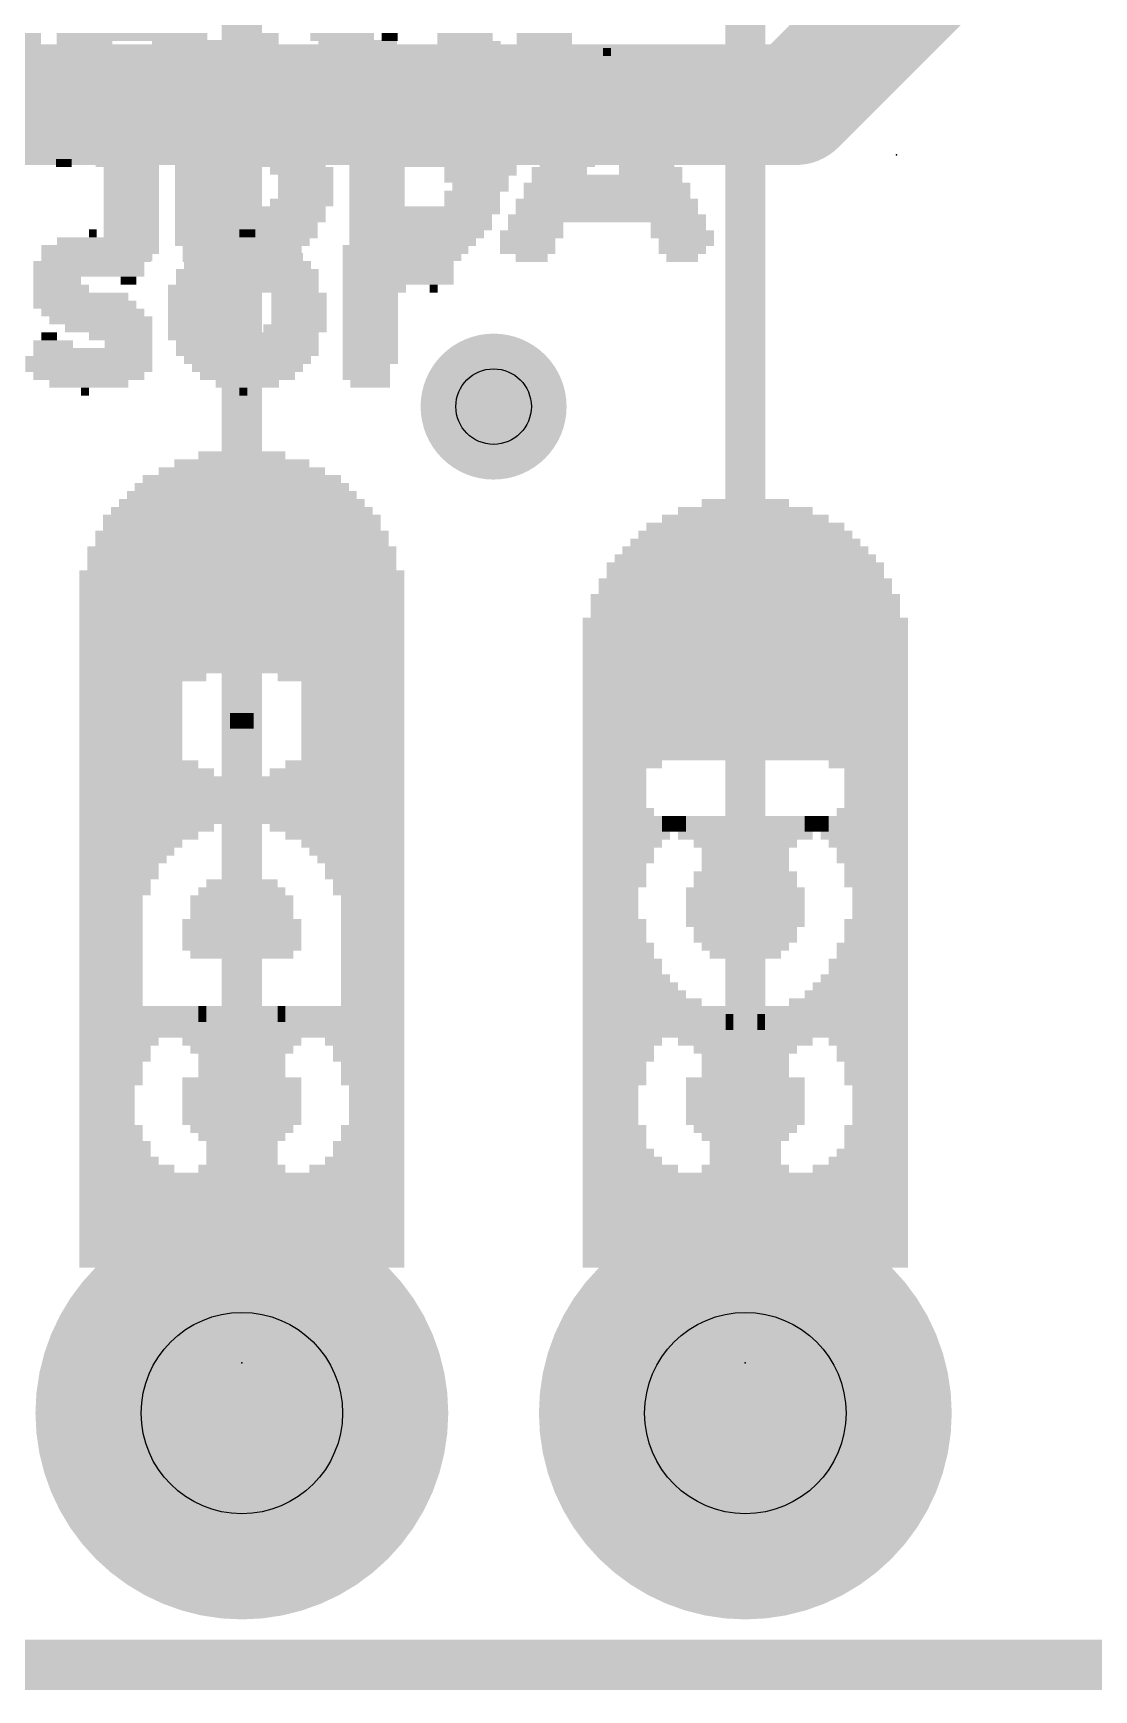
# Model space of a CAD drawing. Extents: x -33 to 74, y -22 to 37.
# Drawn here: x 12.92 to 18.27, y -0.13 to 8.23 of the extents above; entities that cross this region are included whole.
import ezdxf

# ---------------------------------------------------------------- set-up
doc = ezdxf.new("R2010")
doc.units = 0
for name, color, linetype in [('1', 12, 'CONTINUOUS'), ('16', 132, 'CONTINUOUS'), ('17', 110, 'CONTINUOUS'), ('18', 110, 'CONTINUOUS'), ('20', 31, 'CONTINUOUS'), ('21', 41, 'CONTINUOUS'), ('22', 40, 'CONTINUOUS'), ('23', 53, 'CONTINUOUS'), ('24', 53, 'CONTINUOUS'), ('29', 253, 'CONTINUOUS'), ('30', 253, 'CONTINUOUS'), ('44', 253, 'CONTINUOUS'), ('51', 53, 'CONTINUOUS')]:
    doc.layers.add(name, color=color, linetype=linetype)

# ---------------------------------------------------------------- blocks, each defined once
blk = doc.blocks.new('RECT')
blk.add_solid([(-0.5, -0.5), (0.5, -0.5), (-0.5, 0.5), (0.5, 0.5)])
blk = doc.blocks.new('ROUNDP')
at = {"const_width": 0.5}
blk.add_lwpolyline([(0, -0.25, 1), (0, 0.25, 1), (0, -0.25)], format="xyb", dxfattribs=at)
blk = doc.blocks.new('ROUNDV')
at = {"const_width": 0.5}
blk.add_lwpolyline([(0, -0.25, 1), (0, 0.25, 1), (0, -0.25)], format="xyb", dxfattribs=at)

msp = doc.modelspace()

# ---------------------------------------------------------------- linework, layer by layer
at = {"layer": '1'}
for points, const_width in [([(13.97, 1.27), (13.97, 9.398)], 0.2032), ([(16.51, 8.89), (16.51, 1.27)], 0.2032), ([(25.4, 0), (0, 0)], 0.254)]:
    msp.add_lwpolyline(points, dxfattribs=dict(at, const_width=const_width))
at = {"layer": '1', "const_width": 0.1016}
for points in [[(13.9192, 1.27, 1), (14.0208, 1.27)], [(16.4592, 1.27, 1), (16.5608, 1.27)]]:
    msp.add_lwpolyline(points, format="xyb", dxfattribs=at)
at = {"layer": '16'}
for points, const_width in [([(16.764, 7.874), (18.796, 9.906)], 0.6096), ([(11.43, 7.874), (16.764, 7.874)], 0.6096), ([(25.4, 0), (0, 0)], 0.254)]:
    msp.add_lwpolyline(points, dxfattribs=dict(at, const_width=const_width))
at = {"layer": '16', "const_width": 0.3048}
for points in [[(16.6562, 7.9818, 1), (16.8718, 7.7662)], [(16.764, 7.7216, 1), (16.764, 8.0264)]]:
    msp.add_lwpolyline(points, format="xyb", dxfattribs=at)
at = {"layer": '20', "const_width": 0.2032}
msp.add_lwpolyline([(25.4, 0), (0, 0)], dxfattribs=at)
at = {"layer": '23'}
for p in [(13.97, 1.524), (16.51, 1.524)]:
    msp.add_point(p, dxfattribs=at)
at = {"layer": '24'}
for p in [(17.272, 7.62), (13.97, 1.524), (16.51, 1.524)]:
    msp.add_point(p, dxfattribs=at)
at = {"layer": '44'}
for centre, radius in [((15.24, 6.35), 0.1905), ((13.97, 1.27), 0.508), ((16.51, 1.27), 0.508)]:
    msp.add_circle(centre, radius, dxfattribs=at)

# ---------------------------------------------------------------- block references
at = {"layer": '17', "xscale": 1.8796, "yscale": 1.8796, "rotation": 90}
for p in [(13.97, 1.27), (13.97, 1.27), (16.51, 1.27), (16.51, 1.27)]:
    msp.add_blockref('ROUNDP', p, dxfattribs=at)
at = {"layer": '18', "xscale": 0.7366, "yscale": 0.7366}
msp.add_blockref('ROUNDV', (15.24, 6.35), dxfattribs=at)
msp.add_blockref('ROUNDV', (15.24, 6.35), dxfattribs=at)
at = {"layer": '21', "yscale": 0.04}
for p, xscale in [((12.816, 8.215), 0.28), ((12.816, 8.175), 0.28), ((13.416, 8.215), 0.76), ((13.176, 8.175), 0.28), ((13.656, 8.175), 0.28), ((14.036, 8.215), 0.24), ((14.036, 8.175), 0.24), ((14.476, 8.215), 0.32), ((14.496, 8.175), 0.28), ((14.716, 8.215), 0.08), ((15.096, 8.215), 0.28), ((15.116, 8.175), 0.32), ((15.496, 8.215), 0.28), ((15.496, 8.175), 0.28), ((12.816, 8.135), 0.28), ((12.816, 8.095), 0.28), ((13.176, 8.135), 0.28), ((13.156, 8.095), 0.24), ((13.656, 8.135), 0.28), ((13.656, 8.095), 0.28), ((14.036, 8.135), 0.24), ((14.036, 8.095), 0.24), ((14.496, 8.135), 0.28), ((14.496, 8.095), 0.28), ((15.136, 8.135), 0.28), ((15.296, 8.095), 0.6), ((15.456, 8.135), 0.28), ((12.816, 8.055), 0.28), ((12.816, 8.015), 0.28), ((13.176, 8.055), 0.28), ((13.176, 8.015), 0.28), ((13.656, 8.055), 0.28), ((13.656, 8.015), 0.28), ((14.036, 8.055), 0.24), ((14.036, 8.015), 0.24), ((14.496, 8.055), 0.28), ((14.496, 8.015), 0.28), ((15.296, 8.055), 0.52), ((15.316, 8.015), 0.48), ((12.816, 7.975), 0.28), ((12.816, 7.935), 0.28), ((13.416, 7.975), 0.76), ((13.436, 7.935), 0.72), ((14.036, 7.975), 0.24), ((14.036, 7.935), 0.24), ((14.496, 7.975), 0.28), ((14.576, 7.935), 0.44), ((15.296, 7.975), 0.44), ((15.316, 7.935), 0.4), ((12.816, 7.895), 0.28), ((12.816, 7.855), 0.28), ((13.436, 7.895), 0.72), ((13.456, 7.855), 0.68), ((14.036, 7.895), 0.24), ((14.036, 7.855), 0.24), ((14.596, 7.895), 0.4), ((14.596, 7.855), 0.4), ((15.316, 7.895), 0.4), ((15.316, 7.855), 0.32), ((12.816, 7.815), 0.28), ((12.816, 7.775), 0.28), ((13.476, 7.815), 0.64), ((13.496, 7.775), 0.6), ((14.036, 7.815), 0.24), ((14.036, 7.775), 0.24), ((14.596, 7.815), 0.4), ((14.616, 7.775), 0.36), ((15.316, 7.815), 0.32), ((15.296, 7.775), 0.28), ((13.376, 7.735), 0.2), ((13.656, 7.735), 0.2), ((14.056, 7.735), 0.2), ((14.636, 7.735), 0.24), ((15.256, 7.695), 0.28), ((15.296, 7.735), 0.28), ((15.216, 7.615), 0.28), ((15.256, 7.655), 0.28), ((15.196, 7.535), 0.32), ((15.216, 7.575), 0.28), ((15.176, 7.495), 0.28), ((15.176, 7.455), 0.28), ((13.238, 7.185), 0.4), ((13.218, 7.225), 0.04), ((13.978, 7.185), 0.36), ((13.998, 7.225), 0.08), ((14.618, 7.185), 0.2), ((14.918, 7.185), 0.24), ((13.218, 7.145), 0.52), ((13.238, 7.105), 0.56), ((13.998, 7.105), 0.56), ((13.998, 7.145), 0.48), ((14.758, 7.145), 0.56), ((14.778, 7.105), 0.6), ((13.198, 7.065), 0.56), ((13.198, 7.025), 0.56), ((13.998, 7.025), 0.72), ((13.998, 7.065), 0.64), ((14.758, 7.065), 0.56), ((14.758, 7.025), 0.56), ((13.038, 6.985), 0.24), ((13.058, 6.945), 0.28), ((13.398, 6.985), 0.08), ((13.758, 6.945), 0.32), ((13.998, 6.985), 0.72), ((14.198, 6.945), 0.32), ((14.758, 6.985), 0.56), ((14.638, 6.945), 0.32), ((14.938, 6.945), 0.04), ((13.158, 6.905), 0.48), ((13.178, 6.865), 0.52), ((13.738, 6.905), 0.28), ((13.738, 6.865), 0.28), ((14.258, 6.905), 0.28), ((14.258, 6.865), 0.28), ((14.618, 6.905), 0.28), ((14.618, 6.865), 0.28), ((13.218, 6.825), 0.52), ((13.258, 6.785), 0.52), ((13.738, 6.825), 0.28), ((13.738, 6.785), 0.28), ((14.258, 6.825), 0.28), ((14.258, 6.785), 0.28), ((14.618, 6.825), 0.28), ((14.618, 6.785), 0.28), ((12.998, 6.705), 0.08), ((13.298, 6.745), 0.44), ((13.358, 6.705), 0.32), ((13.738, 6.745), 0.28), ((13.758, 6.705), 0.32), ((14.198, 6.705), 0.32), ((14.238, 6.745), 0.32), ((14.618, 6.745), 0.28), ((14.618, 6.705), 0.28), ((13.018, 6.665), 0.2), ((13.218, 6.625), 0.6), ((13.398, 6.665), 0.24), ((13.998, 6.665), 0.72), ((13.998, 6.625), 0.72), ((14.618, 6.665), 0.28), ((14.618, 6.625), 0.28), ((13.198, 6.585), 0.64), ((13.198, 6.545), 0.64), ((13.198, 6.505), 0.56), ((13.998, 6.585), 0.64), ((13.998, 6.545), 0.56), ((13.998, 6.505), 0.48), ((14.618, 6.585), 0.28), ((14.598, 6.545), 0.24), ((14.598, 6.505), 0.24), ((13.198, 6.465), 0.4), ((13.178, 6.425), 0.04), ((13.998, 6.465), 0.32), ((13.978, 6.425), 0.04), ((14.618, 6.465), 0.2)]:
    msp.add_blockref('RECT', p, dxfattribs=dict(at, xscale=xscale))
at = {"layer": '21', "yscale": 0.04, "rotation": 90}
for p, xscale in [((13.77, 5.544), 1.16), ((13.81, 5.564), 1.12), ((13.85, 5.564), 1.12), ((13.89, 5.584), 1.08), ((13.93, 5.584), 1.08), ((13.97, 5.604), 1.04), ((14.01, 5.604), 1.04), ((14.13, 5.644), 0.96), ((14.17, 5.644), 0.96), ((13.57, 5.464), 1.16), ((13.61, 5.484), 1.12), ((13.65, 5.504), 1.16), ((13.69, 5.524), 1.12), ((13.73, 5.524), 1.12), ((14.21, 5.644), 0.88), ((14.25, 5.644), 0.88), ((14.29, 5.664), 0.84), ((14.33, 5.644), 0.8), ((14.37, 5.664), 0.76), ((13.45, 4.444), 3.04), ((13.49, 5.424), 1.16), ((13.53, 5.444), 1.12), ((14.41, 5.644), 0.72), ((14.45, 5.644), 0.72), ((14.49, 5.584), 0.76), ((13.37, 3.944), 3.88), ((13.41, 3.964), 3.92), ((14.53, 3.964), 3.92), ((14.57, 3.944), 3.88), ((16.31, 5.224), 1.32), ((16.35, 5.224), 1.32), ((16.39, 5.224), 1.32), ((16.43, 5.224), 1.32), ((16.47, 5.224), 1.32), ((16.51, 5.224), 1.32), ((16.55, 5.224), 1.32), ((16.59, 5.224), 1.32), ((16.63, 5.224), 1.32), ((16.67, 5.224), 1.32), ((16.71, 5.224), 1.32), ((13.29, 3.904), 3.8), ((13.33, 3.924), 3.84), ((14.61, 3.924), 3.84), ((14.65, 3.904), 3.8), ((16.11, 5.184), 1.24), ((16.15, 5.184), 1.24), ((16.19, 5.204), 1.28), ((16.23, 5.204), 1.28), ((16.27, 5.204), 1.28), ((16.75, 5.204), 1.28), ((16.79, 5.204), 1.28), ((16.83, 5.204), 1.28), ((16.87, 5.424), 0.76), ((16.91, 5.424), 0.76), ((13.25, 3.864), 3.72), ((14.69, 3.864), 3.72), ((15.99, 4.824), 1.8), ((16.03, 5.144), 1.24), ((16.07, 5.144), 1.24), ((16.95, 5.404), 0.72), ((16.99, 5.404), 0.72), ((17.03, 5.364), 0.72), ((13.21, 3.824), 3.64), ((14.73, 3.824), 3.64), ((15.87, 3.804), 3.6), ((15.91, 3.824), 3.64), ((15.95, 3.844), 3.68), ((17.07, 3.844), 3.68), ((17.11, 3.824), 3.64), ((17.15, 3.804), 3.6), ((13.17, 3.764), 3.52), ((14.77, 3.764), 3.52), ((15.83, 3.784), 3.56), ((17.19, 3.784), 3.56), ((15.79, 3.744), 3.48), ((17.23, 3.744), 3.48), ((15.75, 3.704), 3.4), ((17.27, 3.704), 3.4), ((15.71, 3.644), 3.28), ((17.31, 3.644), 3.28), ((14.45, 4.764), 0.56), ((14.49, 4.744), 0.6), ((14.29, 4.764), 0.4), ((14.33, 4.744), 0.44), ((14.37, 4.764), 0.48), ((14.41, 4.744), 0.52), ((13.93, 4.764), 0.08), ((13.97, 4.764), 0.08), ((14.01, 4.744), 0.12), ((14.05, 4.764), 0.16), ((13.49, 4.284), 0.8), ((13.53, 4.304), 0.68), ((13.57, 4.324), 0.56), ((13.61, 4.344), 0.52), ((13.65, 4.344), 0.44), ((13.69, 4.364), 0.4), ((13.73, 4.364), 0.4), ((13.77, 4.364), 0.32), ((13.81, 4.364), 0.32), ((13.85, 4.364), 0.24), ((13.89, 4.364), 0.24), ((13.93, 4.344), 0.2), ((13.97, 4.344), 0.2), ((14.01, 4.324), 0.16), ((14.05, 4.324), 0.16), ((14.09, 4.304), 0.12), ((14.13, 4.284), 0.16), ((14.17, 4.264), 0.12), ((14.21, 4.264), 0.12), ((14.25, 4.224), 0.12), ((14.29, 4.204), 0.16), ((14.49, 4.064), 0.44), ((16.03, 4.184), 0.28), ((16.07, 4.204), 0.16), ((16.11, 4.224), 0.12), ((16.15, 4.244), 0.08), ((16.19, 4.244), 0.08), ((16.23, 4.224), 0.12), ((16.27, 4.204), 0.16), ((16.31, 4.184), 0.2), ((16.35, 3.944), 0.68), ((16.39, 3.924), 0.72), ((16.43, 3.924), 0.72), ((16.47, 3.924), 0.72), ((16.51, 3.924), 0.72), ((16.55, 3.924), 0.72), ((16.59, 3.924), 0.72), ((16.63, 3.924), 0.72), ((16.67, 3.924), 0.72), ((16.71, 3.944), 0.68), ((16.75, 4.204), 0.16), ((16.79, 4.224), 0.12), ((16.83, 4.224), 0.12), ((16.87, 4.244), 0.08), ((16.91, 4.244), 0.08), ((16.95, 4.224), 0.12), ((16.99, 4.204), 0.24), ((17.03, 4.164), 0.32), ((14.33, 4.164), 0.16), ((14.37, 4.164), 0.16), ((14.41, 4.124), 0.24), ((14.45, 4.104), 0.28), ((16.31, 3.844), 0.4), ((13.85, 3.764), 0.4), ((13.89, 3.764), 0.4), ((13.93, 3.784), 0.44), ((13.97, 3.784), 0.44), ((14.01, 3.784), 0.44), ((14.05, 3.764), 0.4), ((14.09, 3.764), 0.4), ((14.13, 3.764), 0.4), ((16.27, 3.824), 0.28), ((16.75, 3.824), 0.36), ((13.77, 3.724), 0.32), ((13.81, 3.744), 0.36), ((14.17, 3.744), 0.36), ((14.21, 3.724), 0.32), ((16.79, 3.824), 0.2), ((13.73, 3.684), 0.24), ((14.25, 3.684), 0.16), ((15.99, 3.344), 0.84), ((16.03, 3.344), 0.6), ((17.03, 3.324), 0.64), ((16.07, 3.344), 0.44), ((16.95, 3.324), 0.4), ((16.99, 3.324), 0.48), ((16.11, 3.324), 0.32), ((16.15, 3.304), 0.28), ((16.91, 3.304), 0.28), ((14.49, 3.184), 0.36), ((16.19, 3.264), 0.28), ((16.23, 3.244), 0.24), ((16.27, 3.224), 0.28), ((16.75, 3.284), 0.16), ((16.79, 3.284), 0.16), ((16.83, 3.304), 0.2), ((16.87, 3.304), 0.2), ((13.49, 3.184), 0.28), ((13.53, 3.224), 0.2), ((13.57, 3.244), 0.16), ((13.61, 3.244), 0.16), ((13.65, 3.244), 0.16), ((13.69, 3.224), 0.2), ((13.73, 3.204), 0.24), ((13.77, 3.024), 0.6), ((13.81, 3.044), 0.56), ((13.85, 3.084), 0.48), ((13.89, 3.164), 0.32), ((13.93, 3.224), 0.2), ((13.97, 3.244), 0.16), ((14.01, 3.264), 0.12), ((14.05, 3.264), 0.12), ((14.09, 3.264), 0.12), ((14.13, 3.264), 0.12), ((14.17, 3.284), 0.08), ((14.21, 3.264), 0.12), ((14.25, 3.264), 0.12), ((14.29, 3.264), 0.12), ((14.33, 3.264), 0.12), ((14.37, 3.244), 0.16), ((14.41, 3.224), 0.2), ((14.45, 3.204), 0.24), ((16.31, 3.024), 0.6), ((16.35, 3.044), 0.56), ((16.39, 3.084), 0.48), ((16.43, 3.144), 0.28), ((16.47, 3.184), 0.2), ((16.51, 3.224), 0.12), ((16.55, 3.224), 0.12), ((16.59, 3.244), 0.08), ((16.63, 3.264), 0.12), ((16.67, 3.264), 0.12), ((16.71, 3.264), 0.12), ((13.73, 2.844), 0.24), ((14.13, 2.484), 0.96), ((14.17, 2.804), 0.32), ((14.21, 2.824), 0.28), ((14.25, 2.844), 0.24), ((16.27, 2.844), 0.24), ((16.71, 2.804), 0.32), ((16.75, 2.824), 0.28), ((16.79, 2.844), 0.24), ((13.69, 2.844), 0.16), ((14.09, 2.424), 0.84), ((16.23, 2.844), 0.16), ((16.63, 2.424), 0.84), ((16.67, 2.464), 0.92), ((13.45, 2.364), 0.72), ((14.05, 2.364), 0.72), ((14.49, 2.344), 0.68), ((15.99, 2.364), 0.72), ((16.59, 2.344), 0.68), ((13.49, 2.324), 0.64), ((14.01, 2.304), 0.6), ((14.45, 2.304), 0.6), ((16.03, 2.304), 0.6), ((16.55, 2.304), 0.6), ((16.99, 2.304), 0.6), ((17.03, 2.324), 0.64), ((13.53, 2.284), 0.56), ((13.57, 2.264), 0.52), ((13.61, 2.264), 0.52), ((13.89, 2.264), 0.52), ((13.93, 2.264), 0.52), ((13.97, 2.284), 0.56), ((14.17, 2.264), 0.52), ((14.37, 2.264), 0.52), ((14.41, 2.264), 0.52), ((16.07, 2.284), 0.56), ((16.11, 2.264), 0.52), ((16.15, 2.264), 0.52), ((16.47, 2.264), 0.52), ((16.51, 2.284), 0.56), ((16.71, 2.264), 0.52), ((16.95, 2.264), 0.52), ((13.65, 2.244), 0.48), ((13.69, 2.244), 0.48), ((13.73, 2.244), 0.48), ((13.77, 2.244), 0.48), ((13.81, 2.244), 0.48), ((13.85, 2.244), 0.48), ((14.21, 2.244), 0.48), ((14.25, 2.244), 0.48), ((14.29, 2.244), 0.48), ((14.33, 2.244), 0.48), ((16.19, 2.244), 0.48), ((16.23, 2.244), 0.48), ((16.27, 2.244), 0.48), ((16.31, 2.244), 0.48), ((16.35, 2.244), 0.48), ((16.39, 2.244), 0.48), ((16.43, 2.244), 0.48), ((16.75, 2.244), 0.48), ((16.79, 2.244), 0.48), ((16.83, 2.224), 0.44), ((16.87, 2.244), 0.48), ((16.91, 2.244), 0.48)]:
    msp.add_blockref('RECT', p, dxfattribs=dict(at, xscale=xscale))
for p in [(14.05, 5.624), (14.09, 5.624)]:
    msp.add_blockref('RECT', p, dxfattribs=at)
at = {"layer": '22', "yscale": 0.04}
for p, xscale, rotation in [((13.772, 8.18), 0.2, 180), ((14.652, 8.18), 0.2, 180), ((13.772, 8.1), 0.28, 180), ((13.792, 8.14), 0.24, 180), ((14.632, 8.14), 0.24, 180), ((14.652, 8.1), 0.28, 180), ((15.812, 8.1), 0.2, 180), ((15.812, 8.14), 0.04, 180), ((13.772, 8.06), 0.28, 180), ((13.772, 8.02), 0.28, 180), ((14.652, 8.06), 0.28, 180), ((14.652, 8.02), 0.28, 180), ((15.792, 8.06), 0.24, 180), ((15.812, 8.02), 0.28, 180), ((13.772, 7.98), 0.28, 180), ((13.772, 7.94), 0.28, 180), ((14.652, 7.98), 0.28, 180), ((14.652, 7.94), 0.28, 180), ((15.792, 7.98), 0.32, 180), ((15.812, 7.94), 0.36, 180), ((13.772, 7.9), 0.28, 180), ((13.772, 7.86), 0.28, 180), ((14.652, 7.9), 0.28, 180), ((14.652, 7.86), 0.28, 180), ((15.792, 7.9), 0.4, 180), ((15.812, 7.86), 0.44, 180), ((13.252, 7.78), 0.6, 180), ((13.112, 7.82), 0.24, 180), ((13.412, 7.82), 0.2, 180), ((13.772, 7.82), 0.28, 180), ((13.952, 7.78), 0.64, 180), ((14.072, 7.82), 0.24, 180), ((14.652, 7.82), 0.28, 180), ((14.812, 7.78), 0.6, 180), ((14.932, 7.82), 0.2, 180), ((15.792, 7.82), 0.48, 180), ((15.812, 7.78), 0.52, 180), ((13.252, 7.74), 0.6, 180), ((13.252, 7.7), 0.6, 180), ((13.972, 7.74), 0.68, 180), ((13.992, 7.7), 0.72, 180), ((14.832, 7.74), 0.64, 180), ((14.852, 7.7), 0.68, 180), ((15.792, 7.74), 0.56, 180), ((15.812, 7.7), 0.6, 180), ((13.252, 7.66), 0.6, 180), ((13.272, 7.62), 0.56, 180), ((13.992, 7.66), 0.72, 180), ((14.012, 7.62), 0.76, 180), ((14.872, 7.66), 0.72, 180), ((14.872, 7.62), 0.72, 180), ((15.632, 7.66), 0.32, 180), ((15.612, 7.62), 0.28, 180), ((15.972, 7.66), 0.28, 180), ((15.992, 7.62), 0.32, 180), ((13.072, 7.58), 0.08, 180), ((13.392, 7.58), 0.32, 180), ((13.412, 7.54), 0.28, 180), ((14.012, 7.58), 0.76, 180), ((13.792, 7.54), 0.32, 180), ((14.272, 7.54), 0.32, 180), ((14.892, 7.58), 0.76, 180), ((14.652, 7.54), 0.28, 180), ((15.132, 7.54), 0.28, 180), ((15.572, 7.54), 0.28, 180), ((15.612, 7.58), 0.28, 180), ((16.012, 7.58), 0.28, 180), ((16.032, 7.54), 0.32, 180), ((13.412, 7.5), 0.28, 180), ((13.412, 7.46), 0.28, 180), ((13.772, 7.5), 0.28, 180), ((13.772, 7.46), 0.28, 180), ((14.292, 7.5), 0.28, 180), ((14.292, 7.46), 0.28, 180), ((14.652, 7.5), 0.28, 180), ((14.652, 7.46), 0.28, 180), ((15.132, 7.5), 0.28, 180), ((15.152, 7.46), 0.24, 180), ((15.812, 7.46), 0.84, 180), ((15.812, 7.5), 0.76, 180), ((13.412, 7.42), 0.28, 180), ((13.412, 7.38), 0.28, 180), ((13.412, 7.34), 0.28, 180), ((13.772, 7.42), 0.28, 180), ((13.792, 7.38), 0.32, 180), ((14.012, 7.34), 0.76, 180), ((14.272, 7.38), 0.32, 180), ((14.292, 7.42), 0.28, 180), ((14.652, 7.42), 0.28, 180), ((14.652, 7.38), 0.28, 180), ((14.892, 7.34), 0.76, 180), ((15.132, 7.42), 0.28, 180), ((15.132, 7.38), 0.28, 180), ((15.812, 7.38), 0.92, 180), ((15.812, 7.34), 0.92, 180), ((15.812, 7.42), 0.84, 180), ((13.412, 7.3), 0.28, 180), ((13.412, 7.26), 0.28, 180), ((14.012, 7.3), 0.76, 180), ((13.992, 7.26), 0.72, 180), ((14.872, 7.3), 0.72, 180), ((14.872, 7.26), 0.72, 180), ((15.452, 7.26), 0.28, 180), ((16.172, 7.26), 0.28, 180), ((13.412, 7.22), 0.28, 180), ((13.412, 7.18), 0.28, 180), ((13.992, 7.22), 0.72, 180), ((13.972, 7.18), 0.68, 180), ((14.852, 7.22), 0.68, 180), ((14.832, 7.18), 0.64, 180), ((15.432, 7.22), 0.32, 180), ((15.412, 7.18), 0.28, 180), ((16.192, 7.22), 0.32, 180), ((16.212, 7.18), 0.28, 180), ((13.412, 7.14), 0.28, 180), ((13.412, 7.1), 0.2, 180), ((13.972, 7.14), 0.6, 180), ((13.772, 7.1), 0.2, 180), ((14.072, 7.1), 0.24, 180), ((14.812, 7.14), 0.6, 180), ((14.652, 7.1), 0.2, 180), ((14.932, 7.1), 0.2, 180), ((15.412, 7.14), 0.28, 180), ((15.432, 7.1), 0.16, 180), ((16.192, 7.14), 0.24, 180), ((16.192, 7.1), 0.16, 180), ((13.77, 5.644), 0.96, 90), ((13.81, 5.644), 0.96, 90), ((13.93, 5.604), 1.04, 90), ((13.97, 5.604), 1.04, 90), ((14.01, 5.584), 1.08, 90), ((14.05, 5.584), 1.08, 90), ((14.09, 5.564), 1.12, 90), ((14.13, 5.564), 1.12, 90), ((14.17, 5.544), 1.16, 90), ((13.57, 5.664), 0.76, 90), ((13.61, 5.644), 0.8, 90), ((13.65, 5.664), 0.84, 90), ((13.69, 5.644), 0.88, 90), ((13.73, 5.644), 0.88, 90), ((14.21, 5.524), 1.12, 90), ((14.25, 5.524), 1.12, 90), ((14.29, 5.504), 1.16, 90), ((14.33, 5.484), 1.12, 90), ((14.37, 5.464), 1.16, 90), ((13.45, 5.584), 0.76, 90), ((13.49, 5.644), 0.72, 90), ((13.53, 5.644), 0.72, 90), ((14.41, 5.444), 1.12, 90), ((14.45, 5.424), 1.16, 90), ((14.49, 4.444), 3.04, 90), ((13.37, 3.944), 3.88, 90), ((13.41, 3.964), 3.92, 90), ((14.53, 3.964), 3.92, 90), ((14.57, 3.944), 3.88, 90), ((16.31, 5.224), 1.32, 90), ((16.35, 5.224), 1.32, 90), ((16.39, 5.224), 1.32, 90), ((16.43, 5.224), 1.32, 90), ((16.47, 5.224), 1.32, 90), ((16.51, 5.224), 1.32, 90), ((16.55, 5.224), 1.32, 90), ((16.59, 5.224), 1.32, 90), ((16.63, 5.224), 1.32, 90), ((16.67, 5.224), 1.32, 90), ((16.71, 5.224), 1.32, 90), ((13.29, 3.904), 3.8, 90), ((13.33, 3.924), 3.84, 90), ((14.61, 3.924), 3.84, 90), ((14.65, 3.904), 3.8, 90), ((16.11, 5.424), 0.76, 90), ((16.15, 5.424), 0.76, 90), ((16.19, 5.204), 1.28, 90), ((16.23, 5.204), 1.28, 90), ((16.27, 5.204), 1.28, 90), ((16.75, 5.204), 1.28, 90), ((16.79, 5.204), 1.28, 90), ((16.83, 5.204), 1.28, 90), ((16.87, 5.184), 1.24, 90), ((16.91, 5.184), 1.24, 90), ((13.25, 3.864), 3.72, 90), ((14.69, 3.864), 3.72, 90), ((15.99, 5.364), 0.72, 90), ((16.03, 5.404), 0.72, 90), ((16.07, 5.404), 0.72, 90), ((16.95, 5.144), 1.24, 90), ((16.99, 5.144), 1.24, 90), ((17.03, 4.824), 1.8, 90), ((13.21, 3.824), 3.64, 90), ((14.73, 3.824), 3.64, 90), ((15.87, 3.804), 3.6, 90), ((15.91, 3.824), 3.64, 90), ((15.95, 3.844), 3.68, 90), ((17.07, 3.844), 3.68, 90), ((17.11, 3.824), 3.64, 90), ((17.15, 3.804), 3.6, 90), ((13.17, 3.764), 3.52, 90), ((14.77, 3.764), 3.52, 90), ((15.83, 3.784), 3.56, 90), ((17.19, 3.784), 3.56, 90), ((15.79, 3.744), 3.48, 90), ((17.23, 3.744), 3.48, 90), ((15.75, 3.704), 3.4, 90), ((17.27, 3.704), 3.4, 90), ((15.71, 3.644), 3.28, 90), ((17.31, 3.644), 3.28, 90), ((13.45, 4.744), 0.6, 90), ((13.49, 4.764), 0.56, 90), ((13.53, 4.744), 0.52, 90), ((13.57, 4.764), 0.48, 90), ((13.61, 4.744), 0.44, 90), ((13.65, 4.764), 0.4, 90), ((13.89, 4.764), 0.16, 90), ((13.93, 4.744), 0.12, 90), ((13.97, 4.764), 0.08, 90), ((14.01, 4.764), 0.08, 90), ((14.45, 4.284), 0.8, 90), ((14.33, 4.344), 0.52, 90), ((14.37, 4.324), 0.56, 90), ((14.41, 4.304), 0.68, 90), ((14.13, 4.364), 0.32, 90), ((14.17, 4.364), 0.32, 90), ((14.21, 4.364), 0.4, 90), ((14.25, 4.364), 0.4, 90), ((14.29, 4.344), 0.44, 90), ((13.97, 4.344), 0.2, 90), ((14.01, 4.344), 0.2, 90), ((14.05, 4.364), 0.24, 90), ((14.09, 4.364), 0.24, 90), ((13.81, 4.284), 0.16, 90), ((13.85, 4.304), 0.12, 90), ((13.89, 4.324), 0.16, 90), ((13.93, 4.324), 0.16, 90), ((13.45, 4.064), 0.44, 90), ((13.65, 4.204), 0.16, 90), ((13.69, 4.224), 0.12, 90), ((13.73, 4.264), 0.12, 90), ((13.77, 4.264), 0.12, 90), ((15.99, 4.164), 0.32, 90), ((16.03, 4.204), 0.24, 90), ((16.07, 4.224), 0.12, 90), ((16.11, 4.244), 0.08, 90), ((16.15, 4.244), 0.08, 90), ((16.19, 4.224), 0.12, 90), ((16.23, 4.224), 0.12, 90), ((16.27, 4.204), 0.16, 90), ((16.31, 3.944), 0.68, 90), ((16.35, 3.924), 0.72, 90), ((16.39, 3.924), 0.72, 90), ((16.43, 3.924), 0.72, 90), ((16.47, 3.924), 0.72, 90), ((16.51, 3.924), 0.72, 90), ((16.55, 3.924), 0.72, 90), ((16.59, 3.924), 0.72, 90), ((16.63, 3.924), 0.72, 90), ((16.67, 3.944), 0.68, 90), ((16.71, 4.184), 0.2, 90), ((16.75, 4.204), 0.16, 90), ((16.79, 4.224), 0.12, 90), ((16.83, 4.244), 0.08, 90), ((16.87, 4.244), 0.08, 90), ((16.91, 4.224), 0.12, 90), ((16.95, 4.204), 0.16, 90), ((16.99, 4.184), 0.28, 90), ((13.49, 4.104), 0.28, 90), ((13.53, 4.124), 0.24, 90), ((13.57, 4.164), 0.16, 90), ((13.61, 4.164), 0.16, 90), ((16.71, 3.844), 0.4, 90), ((13.81, 3.764), 0.4, 90), ((13.85, 3.764), 0.4, 90), ((13.89, 3.764), 0.4, 90), ((13.93, 3.784), 0.44, 90), ((13.97, 3.784), 0.44, 90), ((14.01, 3.784), 0.44, 90), ((14.05, 3.764), 0.4, 90), ((14.09, 3.764), 0.4, 90), ((16.27, 3.824), 0.36, 90), ((16.75, 3.824), 0.28, 90), ((13.73, 3.724), 0.32, 90), ((13.77, 3.744), 0.36, 90), ((14.13, 3.744), 0.36, 90), ((14.17, 3.724), 0.32, 90), ((16.23, 3.824), 0.2, 90), ((13.69, 3.684), 0.16, 90), ((14.21, 3.684), 0.24, 90), ((17.03, 3.344), 0.84, 90), ((15.99, 3.324), 0.64, 90), ((16.99, 3.344), 0.6, 90), ((16.03, 3.324), 0.48, 90), ((16.07, 3.324), 0.4, 90), ((16.95, 3.344), 0.44, 90), ((16.11, 3.304), 0.28, 90), ((16.87, 3.304), 0.28, 90), ((16.91, 3.324), 0.32, 90), ((13.45, 3.184), 0.36, 90), ((16.15, 3.304), 0.2, 90), ((16.19, 3.304), 0.2, 90), ((16.23, 3.284), 0.16, 90), ((16.27, 3.284), 0.16, 90), ((16.75, 3.224), 0.28, 90), ((16.79, 3.244), 0.24, 90), ((16.83, 3.264), 0.28, 90), ((13.49, 3.204), 0.24, 90), ((13.53, 3.224), 0.2, 90), ((13.57, 3.244), 0.16, 90), ((13.61, 3.264), 0.12, 90), ((13.65, 3.264), 0.12, 90), ((13.69, 3.264), 0.12, 90), ((13.73, 3.264), 0.12, 90), ((13.77, 3.284), 0.08, 90), ((13.81, 3.264), 0.12, 90), ((13.85, 3.264), 0.12, 90), ((13.89, 3.264), 0.12, 90), ((13.93, 3.264), 0.12, 90), ((13.97, 3.244), 0.16, 90), ((14.01, 3.224), 0.2, 90), ((14.05, 3.164), 0.32, 90), ((14.09, 3.084), 0.48, 90), ((14.13, 3.044), 0.56, 90), ((14.17, 3.024), 0.6, 90), ((14.21, 3.204), 0.24, 90), ((14.25, 3.224), 0.2, 90), ((14.29, 3.244), 0.16, 90), ((14.33, 3.244), 0.16, 90), ((14.37, 3.244), 0.16, 90), ((14.41, 3.224), 0.2, 90), ((14.45, 3.184), 0.28, 90), ((16.31, 3.264), 0.12, 90), ((16.35, 3.264), 0.12, 90), ((16.39, 3.264), 0.12, 90), ((16.43, 3.244), 0.08, 90), ((16.47, 3.224), 0.12, 90), ((16.51, 3.224), 0.12, 90), ((16.55, 3.184), 0.2, 90), ((16.59, 3.144), 0.28, 90), ((16.63, 3.084), 0.48, 90), ((16.67, 3.044), 0.56, 90), ((16.71, 3.024), 0.6, 90), ((13.69, 2.844), 0.24, 90), ((13.73, 2.824), 0.28, 90), ((13.77, 2.804), 0.32, 90), ((13.81, 2.484), 0.96, 90), ((14.21, 2.844), 0.24, 90), ((16.23, 2.844), 0.24, 90), ((16.27, 2.824), 0.28, 90), ((16.31, 2.804), 0.32, 90), ((16.75, 2.844), 0.24, 90), ((13.85, 2.424), 0.84, 90), ((14.25, 2.844), 0.16, 90), ((16.35, 2.464), 0.92, 90), ((16.39, 2.424), 0.84, 90), ((16.79, 2.844), 0.16, 90), ((13.45, 2.344), 0.68, 90), ((13.89, 2.364), 0.72, 90), ((14.49, 2.364), 0.72, 90), ((16.43, 2.344), 0.68, 90), ((17.03, 2.364), 0.72, 90), ((13.49, 2.304), 0.6, 90), ((13.93, 2.304), 0.6, 90), ((14.45, 2.324), 0.64, 90), ((15.99, 2.324), 0.64, 90), ((16.03, 2.304), 0.6, 90), ((16.47, 2.304), 0.6, 90), ((16.99, 2.304), 0.6, 90), ((13.53, 2.264), 0.52, 90), ((13.57, 2.264), 0.52, 90), ((13.77, 2.264), 0.52, 90), ((13.97, 2.284), 0.56, 90), ((14.01, 2.264), 0.52, 90), ((14.05, 2.264), 0.52, 90), ((14.33, 2.264), 0.52, 90), ((14.37, 2.264), 0.52, 90), ((14.41, 2.284), 0.56, 90), ((16.07, 2.264), 0.52, 90), ((16.31, 2.264), 0.52, 90), ((16.51, 2.284), 0.56, 90), ((16.55, 2.264), 0.52, 90), ((16.87, 2.264), 0.52, 90), ((16.91, 2.264), 0.52, 90), ((16.95, 2.284), 0.56, 90), ((13.61, 2.244), 0.48, 90), ((13.65, 2.244), 0.48, 90), ((13.69, 2.244), 0.48, 90), ((13.73, 2.244), 0.48, 90), ((14.09, 2.244), 0.48, 90), ((14.13, 2.244), 0.48, 90), ((14.17, 2.244), 0.48, 90), ((14.21, 2.244), 0.48, 90), ((14.25, 2.244), 0.48, 90), ((14.29, 2.244), 0.48, 90), ((16.11, 2.244), 0.48, 90), ((16.15, 2.244), 0.48, 90), ((16.19, 2.224), 0.44, 90), ((16.23, 2.244), 0.48, 90), ((16.27, 2.244), 0.48, 90), ((16.59, 2.244), 0.48, 90), ((16.63, 2.244), 0.48, 90), ((16.67, 2.244), 0.48, 90), ((16.71, 2.244), 0.48, 90), ((16.75, 2.244), 0.48, 90), ((16.79, 2.244), 0.48, 90), ((16.83, 2.244), 0.48, 90)]:
    msp.add_blockref('RECT', p, dxfattribs=dict(at, xscale=xscale, rotation=rotation))
for p, rotation in [((15.812, 7.3), 180), ((13.85, 5.624), 90), ((13.89, 5.624), 90)]:
    msp.add_blockref('RECT', p, dxfattribs=dict(at, rotation=rotation))
at = {"layer": '29', "xscale": 2.0828, "yscale": 2.0828, "rotation": 90}
for p in [(13.97, 1.27), (16.51, 1.27)]:
    msp.add_blockref('ROUNDP', p, dxfattribs=at)
at = {"layer": '30', "xscale": 2.0828, "yscale": 2.0828, "rotation": 90}
for p in [(13.97, 1.27), (16.51, 1.27)]:
    msp.add_blockref('ROUNDP', p, dxfattribs=at)
at = {"layer": '51', "xscale": 0.508, "yscale": 0.508}
for p in [(13.97, 1.27), (16.51, 1.27)]:
    msp.add_blockref('RECT', p, dxfattribs=at)

doc.saveas('drawing.dxf')
